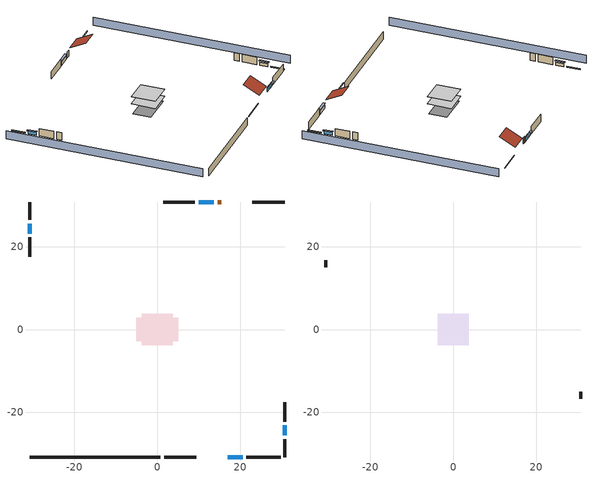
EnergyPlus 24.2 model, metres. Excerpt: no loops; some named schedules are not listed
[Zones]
conditioned space
 floor adiabatic (AdiabaticFloorConstruction): -3.78,-3.78 -3.78,3.78 3.78,3.78 3.78,-3.78 z0.3
 floor foundation (Slab1 construction): -5.06,-2.82 -5.06,2.82 5.06,2.82 5.06,-2.82 z-2.13
 wall outside (RimJoist1 construction): 1.66,-30.79 9.46,-30.79 z0.3:0.61
 wall outside (RimJoist2 construction): -30.79,30.79 -30.79,26.46 z0.3:0.61
 wall outside (RimJoist3 construction): 30.79,30.79 22.98,30.79 z0.3:0.61
 wall outside (RimJoist4 construction): 30.79,-30.79 30.79,-26.46 z0.3:0.61
 wall outside (AdiabaticWallConstruction 1): 15.48,30.79 14.56,30.79 z0.3:2.34
 wall outside (AdiabaticWallConstruction): 16.97,-30.79 20.62,-30.79 / 13.64,30.79 9.98,30.79 z0.3:1.52; -30.79,25.53 -30.79,23.14 / 30.79,-25.53 30.79,-23.14 z0.3:1.34
 wall outside (Wall1 construction): 21.55,-30.79 29.86,-30.79 z0.3:2.74
 wall outside (Wall2 construction): -30.79,22.21 -30.79,17.6 z0.3:2.74
 wall outside (Wall3 construction): 9.06,30.79 1.51,30.79 z0.3:2.74
 wall outside (Wall4 construction): 30.79,-22.21 30.79,-17.6 z0.3:2.74
 wall foundation (FoundationWall1 construction): -30.79,-30.79 0.73,-30.79 z-2.13:0.3
 window (WindowConstruction): 16.97,-30.79 20.62,-30.79 z0.3:1.52
 window (WindowConstruction 1): -30.79,25.53 -30.79,23.14 z0.3:1.34
 window (WindowConstruction 2): 13.63,30.79 9.98,30.79 z0.3:1.52
 window (WindowConstruction 3): 30.79,-25.53 30.79,-23.14 z0.3:1.34
 door (Door): 15.48,30.79 14.56,30.79 z0.3:2.34
 ceiling adiabatic (AdiabaticFloorConstruction): 3.78,-3.78 3.78,3.78 -3.78,3.78 -3.78,-3.78 z0.3
attic - vented
 floor to conditioned space (Floor1 construction Reversed): -3.78,-3.78 -3.78,3.78 3.78,3.78 3.78,-3.78 z2.74
 wall outside (Wall5 construction): -30.79,16.67 -30.79,15.04 z0.3:2.74
 wall outside (Wall6 construction): 30.79,-16.67 30.79,-15.04 z0.3:2.74
 roof outside (Roof1 construction): 16.04,-30.79,2.74 16.04,-25.73,5.27 10.39,-25.73,5.27 10.39,-30.79,2.74
 roof outside (Roof2 construction): 16.41,30.79,2.74 16.41,25.73,5.27 22.05,25.73,5.27 22.05,30.79,2.74
shading: -35.36,30.79 -35.36,-30.79 / 35.36,-30.79 35.36,30.79 z0:2.74; 20.92,-30.79 16.66,-30.79 16.66,-31.39 20.92,-31.39 z1.83; -30.79,22.84 -30.79,25.83 -31.39,25.83 -31.39,22.84 z1.65; 9.68,30.79 13.94,30.79 13.94,31.39 9.68,31.39 z1.83; 30.79,-22.84 30.79,-25.83 31.39,-25.83 31.39,-22.84 z1.65
[Building]
Building 1: Terrain=Suburbs
[Site:Location]
Portland Intl Arpt_OR: Latitude {deg}=45.59; Longitude {deg}=-122.6; Time Zone {hr}=-8; Elevation {m}=33; Keep Site Location Information=Yes
[Site:GroundTemperature:Shallow]
10.2558, 8.96328, 8.85977, 9.47314, 11.9355, 14.3863, 16.5111, 17.8571, 17.9714, 16.8767, 14.8061, 12.4304
[Site:WaterMainsTemperature]
Calculation Method=Schedule; Temperature Schedule=mains temperature schedule
[Material] Roughness=Rough; Thermal Absorptance=0.9
Name | Thickness {m} | Conductivity {W/m-K} | Density {kg/m3} | Specific Heat {J/kg-K} | Solar Absorptance | Visible Absorptance
asphalt or fiberglass shingles | 0.00635 | 0.162714 | 1121.4 | 1465.45 | 0.85 | 0.85
ceiling stud and cavity | 0.0889 | 1.05181 | 20.9862 | 1087.66 | 0.7 | 0.7
concrete 4.0 in. | 0.1016 | 1.803125 | 2242.8 | 837.4 | 0.7 | 0.7
concrete 8.0 in. | 0.2032 | 1.803125 | 2242.8 | 837.4 | 0.7 | 0.7
door material | 0.04445 | 0.0612267 | 512.64 | 1214.23 | 0.7 | 0.7
floor covering | 0.0127 | 0.0450781 | 54.468 | 1339.84 | 0.9 | 0.9
floor covering 1 | 0.0127 | 0.0433444 | 54.468 | 1339.84 | 0.6 | 0.6
floor rigid ins; wall rigid ins | 0.512978 | 0.029427 | 32.04 | 1214.23 | 0.7 | 0.7
floor stud and cavity | 0.1397 | 1.75129 | 37.0049 | 1207.88 | 0.7 | 0.7
furniture material conditioned space 1 | 0.1524 | 0.115458 | 640.8 | 1214.23 | 0.6 | 0.6
gypsum board | 0.0127 | 0.160291 | 801 | 837.4 | 0.6 | 0.6
gypsum board 1 | 0.00254 | 0.160291 | 801 | 837.4 | 0.6 | 0.6
gypsum board 2 | 0.0127 | 0.160291 | 801 | 837.4 | 0.7 | 0.7
osb sheathing 0.5 in. | 0.0127 | 0.115458 | 512.64 | 1214.23 | 0.6 | 0.6
osb sheathing 0.5 in. 1 | 0.0127 | 0.115458 | 512.64 | 1214.23 | 0.7 | 0.7
osb sheathing 0.75 in. | 0.01905 | 0.115458 | 512.64 | 1214.23 | 0.7 | 0.7
rim joist stud and cavity | 0.0508 | 0.178688 | 50.32683 | 1063.81 | 0.6 | 0.6
roof rigid ins | 0.00281632 | 0.029427 | 32.04 | 1214.23 | 0.7 | 0.7
wall stud and cavity | 0.1397 | 0.550994 | 139.0536 | 1170.24 | 0.7 | 0.7
wall stud and cavity 1 | 0.1397 | 0.727959 | 139.0536 | 1170.24 | 0.6 | 0.6
wall stud and cavity 2 | 0.0889 | 0.380278 | 52.3479 | 1209.89 | 0.7 | 0.7
wall stud and cavity 3 | 0.0889 | 0.391764 | 83.0341 | 1211.67 | 0.7 | 0.7
wood siding | 0.0254 | 0.102417 | 544.68 | 1172.36 | 0.85 | 0.85
wood siding 1; wood siding 2 | 0.0254 | 0.102417 | 544.68 | 1172.36 | 0.7 | 0.7
[WindowMaterial:SimpleGlazingSystem]
WindowMaterial: U-Factor {W/m2-K}=4.76952; Solar Heat Gain Coefficient=0.63
[Construction]
AdiabaticFloorConstruction: floor stud and cavity, floor rigid ins, osb sheathing 0.75 in., floor covering 1
AdiabaticWallConstruction: wood siding 1, wall rigid ins, wall stud and cavity 2, gypsum board
AdiabaticWallConstruction 1: wood siding 2, wall rigid ins, wall stud and cavity 2, gypsum board
Door: door material
Floor1 construction Reversed: gypsum board 1, ceiling stud and cavity
FoundationWall1 construction: concrete 8.0 in., gypsum board 2
furniture construction conditioned space 1: furniture material conditioned space 1
PartitionWallConstruction: gypsum board, wall stud and cavity 3, gypsum board
RimJoist1 construction; RimJoist2 construction; RimJoist3 construction; RimJoist4 construction: wood siding, rim joist stud and cavity
Roof1 construction; Roof2 construction: asphalt or fiberglass shingles, roof rigid ins, osb sheathing 0.5 in.
Slab1 construction: concrete 4.0 in., floor covering
Wall1 construction; Wall2 construction; Wall3 construction; Wall4 construction: wood siding, osb sheathing 0.5 in. 1, wall stud and cavity, gypsum board
Wall5 construction; Wall6 construction: wood siding, osb sheathing 0.5 in. 1, wall stud and cavity 1
WindowConstruction; WindowConstruction 1; WindowConstruction 2; WindowConstruction 3: WindowMaterial
[Zone] Multiplier=1; Part of Total Floor Area=Yes
Name | Volume {m3}
attic - vented | 32.1115
conditioned space | 278.185
[Space]
Name | Zone | Volume {m3}
attic - vented 1 | attic - vented | 32.1115
conditioned space 1 | conditioned space | 278.185
[ZoneInfiltration:EffectiveLeakageArea]
infil attic - vented 1: Zone or Space=attic - vented 1; Schedule=Always On Discrete; Effective Air Leakage Area {cm2}=1901.23; Stack Coefficient=0.000117438; Wind Coefficient=3.29481e-05
[ZoneMixing]
whole house fan mix: Zone or Space=attic - vented; Schedule=Always On Continuous; Design Flow Rate Calculation Method=Flow/Zone; Design Flow Rate {m3/s}=0; Source Zone or Space=conditioned space
[SurfaceProperty:ExposedFoundationPerimeter]
Slab1: Exposed Perimeter Calculation Method=TotalExposedPerimeter; Total Exposed Perimeter {m}=31.51632
[SurfaceProperty:IncidentSolarMultiplier] Incident Solar Multiplier=1; Incident Solar Multiplier Schedule=trans schedule winter=0.85 summer=0.7
Window1; Window2; Window3; Window4
[InternalMass] Zone or ZoneList=conditioned space; Space or SpaceList=conditioned space 1
Name | Construction | Surface Area {m2}
furniture mass conditioned space 1 | furniture construction conditioned space 1 | 45.63397
partition wall mass | PartitionWallConstruction | 114.085
[Lights]
interior lighting: Zone or ZoneList or Space or SpaceList=conditioned space 1; Schedule=lighting_interior; Design Level Calculation Method=LightingLevel; Lighting Level {W}=292.85; Return Air Fraction=0; Fraction Radiant=0.6; Fraction Visible=0.2; Fraction Replaceable=1
[People]
occupants: Zone or ZoneList or Space or SpaceList=conditioned space 1; Number of People Schedule=occupants; Number of People Calculation Method=People; Number of People=3; Fraction Radiant=0.314171; Sensible Heat Fraction=0.56303; Activity Level Schedule=occupants activity schedule; Carbon Dioxide Generation Rate {m3/s-W}=0; Enable ASHRAE 55 Comfort Warnings=No; Mean Radiant Temperature Calculation Type=EnclosureAveraged
[ElectricEquipment] Zone or ZoneList or Space or SpaceList=conditioned space 1; Design Level Calculation Method=EquipmentLevel
Name | Schedule | Design Level {W} | Fraction Latent | Fraction Radiant | Fraction Lost
ceiling fan | ceiling_fan | 16.485 | 0 | 0.558 | 0
clothes dryer | clothes_dryer | 7942.82 | 0.015 | 0.081 | 0.85
clothes washer | clothes_washer | 736.565 | 0.03 | 0.162 | 0.7
cooking range | cooking_range | 122.66 | 0.16 | 0.384 | 0.2
dishwasher | dishwasher | 803.214 | 0.3 | 0.18 | 0.4
fridge | fridge schedule | 43.7215 | 0 | 0.6 | 0
mech vent bath fan 0 | mech vent bath fan 0 schedule | 15 | 0 | 0 | 1
mech vent house fan | mech vent house fan schedule | 0 | 0 | 0 | 1
mech vent house fan cfis | mech vent house fan cfis schedule | 0 | 0 | 0 | 0
mech vent range fan 0 | mech vent range fan 0 schedule | 30 | 0 | 0 | 1
misc permanent spa heater | misc permanent spa heater schedule | 384.421 | 0 | 0 | 1
misc permanent spa pump | misc permanent spa pump schedule | 402.01 | 0 | 0 | 1
misc plug loads | plug_loads_other | 347.104 | 0.021 | 0.558 | 0.049
misc tv | plug_loads_tv | 755.828 | 0 | 0.6 | 0
whole house fan | Always On Discrete | 0 | 0 | 0 | 1
[OtherEquipment] Zone or ZoneList or Space or SpaceList=conditioned space 1; Design Level Calculation Method=EquipmentLevel
Name | Fuel Type | Schedule | Design Level {W} | Fraction Latent | Fraction Radiant | Fraction Lost
clothes dryer 1 | Electricity | clothes_dryer | 0 | 0.015 | 0.081 | 0.85
cooking range 1 | NaturalGas | cooking_range | 3594.82 | 0.16 | 0.384 | 0.2
general water use latent | None | general water use schedule | 62.594 | 1 | 0 | 0
general water use sensible | None | general water use schedule | -61.6891 | 0 | 0.6 | 0
mech vent house fan latent load; water heater lat | None | Always On Discrete | 0 | 1 | 0 | 0
mech vent house fan sensible load; water heater sens | None | Always On Discrete | 0 | 0 | 0 | 0
water heater energy adjustment1 | Electricity | Always On Discrete | 0.01 | 0 | 0 | 1
[ZoneInfiltration:DesignFlowRate] Zone or ZoneList or Space or SpaceList=conditioned space 1; Schedule=Always On Discrete; Design Flow Rate Calculation Method=Flow/Zone; Design Flow Rate {m3/s}=0
infil flow; natural vent flow; whole house fan flow
[AvailabilityManager:Scheduled] Schedule=Always On Discrete
furnace airloop Availability Manager; room ac airloop Availability Manager
[WaterUse:Equipment]
dishwasher: Peak Flow Rate {m3/s}=1.0621e-05; Flow Rate Fraction Schedule=hot_water_dishwasher
[Foundation:Kiva]
Foundation Kiva 1: Initial Indoor Air Temperature {C}=21.1111; Wall Height Above Grade {m}=0.3048; Wall Depth Below Slab {m}=0.2032
[Foundation:Kiva:Settings]
Soil Conductivity {W/m-K}=1.3848; Soil Density {kg/m3}=1842.3; Soil Specific Heat {J/kg-K}=418.7; Ground Solar Absorptivity=0.9; Ground Thermal Absorptivity=0.9; Ground Surface Roughness {m}=0.03; Far-Field Width {m}=40; Deep-Ground Boundary Condition=ZeroFlux; Deep-Ground Depth {m}=40; Minimum Cell Dimension {m}=0.2; Maximum Cell Growth Coefficient=3; Simulation Timestep=Timestep
[Exterior:Lights]
exterior lighting: Schedule=exterior lighting schedule; Design Level {W}=6.19068
[EnergyManagementSystem:GlobalVariable]
furnace_airloop_Fan_RTF
infil_program_Qfan
infil_program_Qinf
natural_vent_program_Qnv
natural_vent_program_Qwhf
room_ac_airloop_Fan_RTF
[EnergyManagementSystem:Sensor]
Name | Output:Variable or Output:Meter Index Key | Output:Variable or Output:Meter
airflow_gain | infil flow | Infiltration Sensible Heat Gain Energy
airflow_gain_1 | natural vent flow | Infiltration Sensible Heat Gain Energy
airflow_gain_2 | whole house fan flow | Infiltration Sensible Heat Gain Energy
airflow_loss | infil flow | Infiltration Sensible Heat Loss Energy
airflow_loss_1 | natural vent flow | Infiltration Sensible Heat Loss Energy
airflow_loss_2 | whole house fan flow | Infiltration Sensible Heat Loss Energy
clg_load_cond |  | Cooling:EnergyTransfer:Zone:CONDITIONED SPACE
clg_sp_s; clg_sp_s_1 | cooling setpoint | Schedule Value
clothes_dryer_exhaust_0_sch_s | clothes_dryer | Schedule Value
cool_season | cooling season schedule | Schedule Value
htg_load_cond |  | Heating:EnergyTransfer:Zone:CONDITIONED SPACE
htg_sp_s; htg_sp_s_1 | heating setpoint | Schedule Value
ig_ee_conv | ceiling fan | Electric Equipment Convective Heating Energy
ig_ee_conv_1 | clothes dryer | Electric Equipment Convective Heating Energy
ig_ee_conv_10 | whole house fan | Electric Equipment Convective Heating Energy
ig_ee_conv_3 | cooking range | Electric Equipment Convective Heating Energy
ig_ee_conv_4 | dishwasher | Electric Equipment Convective Heating Energy
ig_ee_conv_5 | fridge | Electric Equipment Convective Heating Energy
ig_ee_conv_6 | misc permanent spa heater | Electric Equipment Convective Heating Energy
ig_ee_conv_7 | misc permanent spa pump | Electric Equipment Convective Heating Energy
ig_ee_conv_8 | misc plug loads | Electric Equipment Convective Heating Energy
ig_ee_conv_9 | misc tv | Electric Equipment Convective Heating Energy
ig_ee_rad | ceiling fan | Electric Equipment Radiant Heating Energy
ig_ee_rad_1 | clothes dryer | Electric Equipment Radiant Heating Energy
ig_ee_rad_10 | whole house fan | Electric Equipment Radiant Heating Energy
ig_ee_rad_3 | cooking range | Electric Equipment Radiant Heating Energy
ig_ee_rad_4 | dishwasher | Electric Equipment Radiant Heating Energy
ig_ee_rad_5 | fridge | Electric Equipment Radiant Heating Energy
ig_ee_rad_6 | misc permanent spa heater | Electric Equipment Radiant Heating Energy
ig_ee_rad_7 | misc permanent spa pump | Electric Equipment Radiant Heating Energy
ig_ee_rad_8 | misc plug loads | Electric Equipment Radiant Heating Energy
ig_ee_rad_9 | misc tv | Electric Equipment Radiant Heating Energy
ig_lgt_conv | interior lighting | Lights Convective Heating Energy
ig_lgt_rad | interior lighting | Lights Radiant Heating Energy
ig_lgt_vis | interior lighting | Lights Visible Radiation Heating Energy
ig_oe_conv | clothes dryer 1 | Other Equipment Convective Heating Energy
ig_oe_conv_1 | cooking range 1 | Other Equipment Convective Heating Energy
ig_oe_conv_2 | general water use latent | Other Equipment Convective Heating Energy
ig_oe_conv_3 | general water use sensible | Other Equipment Convective Heating Energy
ig_oe_conv_4 | water heater energy adjustment1 | Other Equipment Convective Heating Energy
ig_oe_conv_5 | water heater lat | Other Equipment Convective Heating Energy
ig_oe_conv_6 | water heater sens | Other Equipment Convective Heating Energy
ig_oe_rad | clothes dryer 1 | Other Equipment Radiant Heating Energy
ig_oe_rad_1 | cooking range 1 | Other Equipment Radiant Heating Energy
ig_oe_rad_2 | general water use latent | Other Equipment Radiant Heating Energy
ig_oe_rad_3 | general water use sensible | Other Equipment Radiant Heating Energy
ig_oe_rad_4 | water heater energy adjustment1 | Other Equipment Radiant Heating Energy
ig_oe_rad_5 | water heater lat | Other Equipment Radiant Heating Energy
ig_oe_rad_6 | water heater sens | Other Equipment Radiant Heating Energy
ig_ppl_conv | occupants | People Convective Heating Energy
ig_ppl_rad | occupants | People Radiant Heating Energy
im_conv | furniture mass conditioned space 1 | Surface Inside Face Convection Heat Gain Energy
im_conv_1 | partition wall mass | Surface Inside Face Convection Heat Gain Energy
im_ig | furniture mass conditioned space 1 | Surface Inside Face Internal Gains Radiation Heat Gain Energy
im_ig_1 | partition wall mass | Surface Inside Face Internal Gains Radiation Heat Gain Energy
im_lgt | furniture mass conditioned space 1 | Surface Inside Face Lights Radiation Heat Gain Energy
im_lgt_1 | partition wall mass | Surface Inside Face Lights Radiation Heat Gain Energy
im_sol | furniture mass conditioned space 1 | Surface Inside Face Solar Radiation Heat Gain Energy
im_sol_1 | partition wall mass | Surface Inside Face Solar Radiation Heat Gain Energy
im_surf | furniture mass conditioned space 1 | Surface Inside Face Net Surface Thermal Radiation Heat Gain Energy
im_surf_1 | partition wall mass | Surface Inside Face Net Surface Thermal Radiation Heat Gain Energy
mech_vent_bath_fan_0_sch_s | mech vent bath fan 0 schedule | Schedule Value
mech_vent_range_fan_0_sch_s | mech vent range fan 0 schedule | Schedule Value
mv_conv | mech vent bath fan 0 | Electric Equipment Convective Heating Energy
mv_conv_1 | mech vent house fan | Electric Equipment Convective Heating Energy
mv_conv_2 | mech vent house fan cfis | Electric Equipment Convective Heating Energy
mv_conv_3 | mech vent range fan 0 | Electric Equipment Convective Heating Energy
mv_conv_4 | mech vent house fan latent load | Other Equipment Convective Heating Energy
mv_conv_5 | mech vent house fan sensible load | Other Equipment Convective Heating Energy
mv_rad | mech vent bath fan 0 | Electric Equipment Radiant Heating Energy
mv_rad_1 | mech vent house fan | Electric Equipment Radiant Heating Energy
mv_rad_2 | mech vent house fan cfis | Electric Equipment Radiant Heating Energy
mv_rad_3 | mech vent range fan 0 | Electric Equipment Radiant Heating Energy
mv_rad_4 | mech vent house fan latent load | Other Equipment Radiant Heating Energy
mv_rad_5 | mech vent house fan sensible load | Other Equipment Radiant Heating Energy
natural_vent_s | natural vent schedule | Schedule Value
out_pb_s |  | Site Outdoor Air Barometric Pressure
out_wt_s |  | Site Outdoor Air Humidity Ratio
site_vw_s |  | Site Wind Speed
ss_back_out | Window1 | Surface Window Shortwave from Zone Back Out Window Heat Transfer Rate
ss_back_out_1 | Window2 | Surface Window Shortwave from Zone Back Out Window Heat Transfer Rate
ss_back_out_2 | Window3 | Surface Window Shortwave from Zone Back Out Window Heat Transfer Rate
ss_back_out_3 | Window4 | Surface Window Shortwave from Zone Back Out Window Heat Transfer Rate
ss_conv | Door1 | Surface Inside Face Convection Heat Gain Energy
ss_conv_1 | Window1 | Surface Inside Face Convection Heat Gain Energy
ss_conv_2 | Window2 | Surface Inside Face Convection Heat Gain Energy
ss_conv_3 | Window3 | Surface Inside Face Convection Heat Gain Energy
ss_conv_4 | Window4 | Surface Inside Face Convection Heat Gain Energy
ss_ig | Door1 | Surface Inside Face Internal Gains Radiation Heat Gain Energy
ss_ig_1 | Window1 | Surface Inside Face Internal Gains Radiation Heat Gain Energy
ss_ig_2 | Window2 | Surface Inside Face Internal Gains Radiation Heat Gain Energy
ss_ig_3 | Window3 | Surface Inside Face Internal Gains Radiation Heat Gain Energy
ss_ig_4 | Window4 | Surface Inside Face Internal Gains Radiation Heat Gain Energy
ss_lgt | Door1 | Surface Inside Face Lights Radiation Heat Gain Energy
ss_sol | Door1 | Surface Inside Face Solar Radiation Heat Gain Energy
ss_surf | Door1 | Surface Inside Face Net Surface Thermal Radiation Heat Gain Energy
ss_surf_1 | Window1 | Surface Inside Face Net Surface Thermal Radiation Heat Gain Energy
ss_surf_2 | Window2 | Surface Inside Face Net Surface Thermal Radiation Heat Gain Energy
ss_surf_3 | Window3 | Surface Inside Face Net Surface Thermal Radiation Heat Gain Energy
ss_surf_4 | Window4 | Surface Inside Face Net Surface Thermal Radiation Heat Gain Energy
ss_trans_in | Window1 | Surface Window Transmitted Solar Radiation Rate
ss_trans_in_1 | Window2 | Surface Window Transmitted Solar Radiation Rate
ss_trans_in_2 | Window3 | Surface Window Transmitted Solar Radiation Rate
ss_trans_in_3 | Window4 | Surface Window Transmitted Solar Radiation Rate
ss_trans_out | Window1 | Surface Inside Face Initial Transmitted Diffuse Transmitted Out Window Solar Radiation Rate
ss_trans_out_1 | Window2 | Surface Inside Face Initial Transmitted Diffuse Transmitted Out Window Solar Radiation Rate
ss_trans_out_2 | Window3 | Surface Inside Face Initial Transmitted Diffuse Transmitted Out Window Solar Radiation Rate
ss_trans_out_3 | Window4 | Surface Inside Face Initial Transmitted Diffuse Transmitted Out Window Solar Radiation Rate
s_conv | Floor1 | Surface Inside Face Convection Heat Gain Energy
s_conv_1 | FoundationWall1 | Surface Inside Face Convection Heat Gain Energy
s_conv_10 | Wall2 | Surface Inside Face Convection Heat Gain Energy
s_conv_11 | Wall3 | Surface Inside Face Convection Heat Gain Energy
s_conv_12 | Wall4 | Surface Inside Face Convection Heat Gain Energy
s_conv_2 | inferred conditioned ceiling | Surface Inside Face Convection Heat Gain Energy
s_conv_3 | inferred conditioned floor | Surface Inside Face Convection Heat Gain Energy
s_conv_4 | RimJoist1 | Surface Inside Face Convection Heat Gain Energy
s_conv_5 | RimJoist2 | Surface Inside Face Convection Heat Gain Energy
s_conv_6 | RimJoist3 | Surface Inside Face Convection Heat Gain Energy
s_conv_7 | RimJoist4 | Surface Inside Face Convection Heat Gain Energy
s_conv_8 | Slab1 | Surface Inside Face Convection Heat Gain Energy
s_conv_9 | Wall1 | Surface Inside Face Convection Heat Gain Energy
s_ig | Floor1 | Surface Inside Face Internal Gains Radiation Heat Gain Energy
s_ig_1 | FoundationWall1 | Surface Inside Face Internal Gains Radiation Heat Gain Energy
s_ig_10 | Wall2 | Surface Inside Face Internal Gains Radiation Heat Gain Energy
s_ig_11 | Wall3 | Surface Inside Face Internal Gains Radiation Heat Gain Energy
s_ig_12 | Wall4 | Surface Inside Face Internal Gains Radiation Heat Gain Energy
s_ig_2 | inferred conditioned ceiling | Surface Inside Face Internal Gains Radiation Heat Gain Energy
s_ig_3 | inferred conditioned floor | Surface Inside Face Internal Gains Radiation Heat Gain Energy
s_ig_4 | RimJoist1 | Surface Inside Face Internal Gains Radiation Heat Gain Energy
s_ig_5 | RimJoist2 | Surface Inside Face Internal Gains Radiation Heat Gain Energy
s_ig_6 | RimJoist3 | Surface Inside Face Internal Gains Radiation Heat Gain Energy
s_ig_7 | RimJoist4 | Surface Inside Face Internal Gains Radiation Heat Gain Energy
s_ig_8 | Slab1 | Surface Inside Face Internal Gains Radiation Heat Gain Energy
s_ig_9 | Wall1 | Surface Inside Face Internal Gains Radiation Heat Gain Energy
s_lgt | Floor1 | Surface Inside Face Lights Radiation Heat Gain Energy
s_lgt_1 | FoundationWall1 | Surface Inside Face Lights Radiation Heat Gain Energy
s_lgt_10 | Wall2 | Surface Inside Face Lights Radiation Heat Gain Energy
s_lgt_11 | Wall3 | Surface Inside Face Lights Radiation Heat Gain Energy
s_lgt_12 | Wall4 | Surface Inside Face Lights Radiation Heat Gain Energy
s_lgt_2 | inferred conditioned ceiling | Surface Inside Face Lights Radiation Heat Gain Energy
s_lgt_3 | inferred conditioned floor | Surface Inside Face Lights Radiation Heat Gain Energy
s_lgt_4 | RimJoist1 | Surface Inside Face Lights Radiation Heat Gain Energy
s_lgt_5 | RimJoist2 | Surface Inside Face Lights Radiation Heat Gain Energy
s_lgt_6 | RimJoist3 | Surface Inside Face Lights Radiation Heat Gain Energy
s_lgt_7 | RimJoist4 | Surface Inside Face Lights Radiation Heat Gain Energy
s_lgt_8 | Slab1 | Surface Inside Face Lights Radiation Heat Gain Energy
s_lgt_9 | Wall1 | Surface Inside Face Lights Radiation Heat Gain Energy
s_sol | Floor1 | Surface Inside Face Solar Radiation Heat Gain Energy
s_sol_1 | FoundationWall1 | Surface Inside Face Solar Radiation Heat Gain Energy
s_sol_10 | Wall2 | Surface Inside Face Solar Radiation Heat Gain Energy
s_sol_11 | Wall3 | Surface Inside Face Solar Radiation Heat Gain Energy
s_sol_12 | Wall4 | Surface Inside Face Solar Radiation Heat Gain Energy
s_sol_2 | inferred conditioned ceiling | Surface Inside Face Solar Radiation Heat Gain Energy
s_sol_3 | inferred conditioned floor | Surface Inside Face Solar Radiation Heat Gain Energy
s_sol_4 | RimJoist1 | Surface Inside Face Solar Radiation Heat Gain Energy
s_sol_5 | RimJoist2 | Surface Inside Face Solar Radiation Heat Gain Energy
s_sol_6 | RimJoist3 | Surface Inside Face Solar Radiation Heat Gain Energy
s_sol_7 | RimJoist4 | Surface Inside Face Solar Radiation Heat Gain Energy
s_sol_8 | Slab1 | Surface Inside Face Solar Radiation Heat Gain Energy
s_sol_9 | Wall1 | Surface Inside Face Solar Radiation Heat Gain Energy
s_surf | Floor1 | Surface Inside Face Net Surface Thermal Radiation Heat Gain Energy
s_surf_1 | FoundationWall1 | Surface Inside Face Net Surface Thermal Radiation Heat Gain Energy
s_surf_10 | Wall2 | Surface Inside Face Net Surface Thermal Radiation Heat Gain Energy
s_surf_11 | Wall3 | Surface Inside Face Net Surface Thermal Radiation Heat Gain Energy
s_surf_12 | Wall4 | Surface Inside Face Net Surface Thermal Radiation Heat Gain Energy
s_surf_2 | inferred conditioned ceiling | Surface Inside Face Net Surface Thermal Radiation Heat Gain Energy
s_surf_3 | inferred conditioned floor | Surface Inside Face Net Surface Thermal Radiation Heat Gain Energy
s_surf_4 | RimJoist1 | Surface Inside Face Net Surface Thermal Radiation Heat Gain Energy
s_surf_5 | RimJoist2 | Surface Inside Face Net Surface Thermal Radiation Heat Gain Energy
s_surf_6 | RimJoist3 | Surface Inside Face Net Surface Thermal Radiation Heat Gain Energy
s_surf_7 | RimJoist4 | Surface Inside Face Net Surface Thermal Radiation Heat Gain Energy
s_surf_8 | Slab1 | Surface Inside Face Net Surface Thermal Radiation Heat Gain Energy
s_surf_9 | Wall1 | Surface Inside Face Net Surface Thermal Radiation Heat Gain Energy
water_heater_T_set | water heater setpoint | Schedule Value
[EnergyManagementSystem:Actuator]
Name | Actuated Component Unique | Actuated Component Type | Actuated Component Control Type
fridge_schedule_act | fridge schedule | Schedule:Constant | Schedule Value
infil_flow_act | infil flow | Zone Infiltration | Air Exchange Flow Rate
mech_vent_house_fan_cfis_act | mech vent house fan cfis | ElectricEquipment | Electricity Rate
mech_vent_house_fan_latent_load_act | mech vent house fan latent load | OtherEquipment | Power Level
mech_vent_house_fan_sensible_load_act | mech vent house fan sensible load | OtherEquipment | Power Level
natural_vent_flow_act | natural vent flow | Zone Infiltration | Air Exchange Flow Rate
water_heater_HPWHSchedOverride | water heater setpoint | Schedule:Constant | Schedule Value
water_heater_hpwh_ec_adj_act | water heater energy adjustment1 | OtherEquipment | Power Level
water_heater_lat_act | water heater lat | OtherEquipment | Power Level
water_heater_LESchedOverride | water heater BottomElementSetpoint | Schedule:Constant | Schedule Value
water_heater_sens_act | water heater sens | OtherEquipment | Power Level
water_heater_UESchedOverride | water heater TopElementSetpoint | Schedule:Constant | Schedule Value
